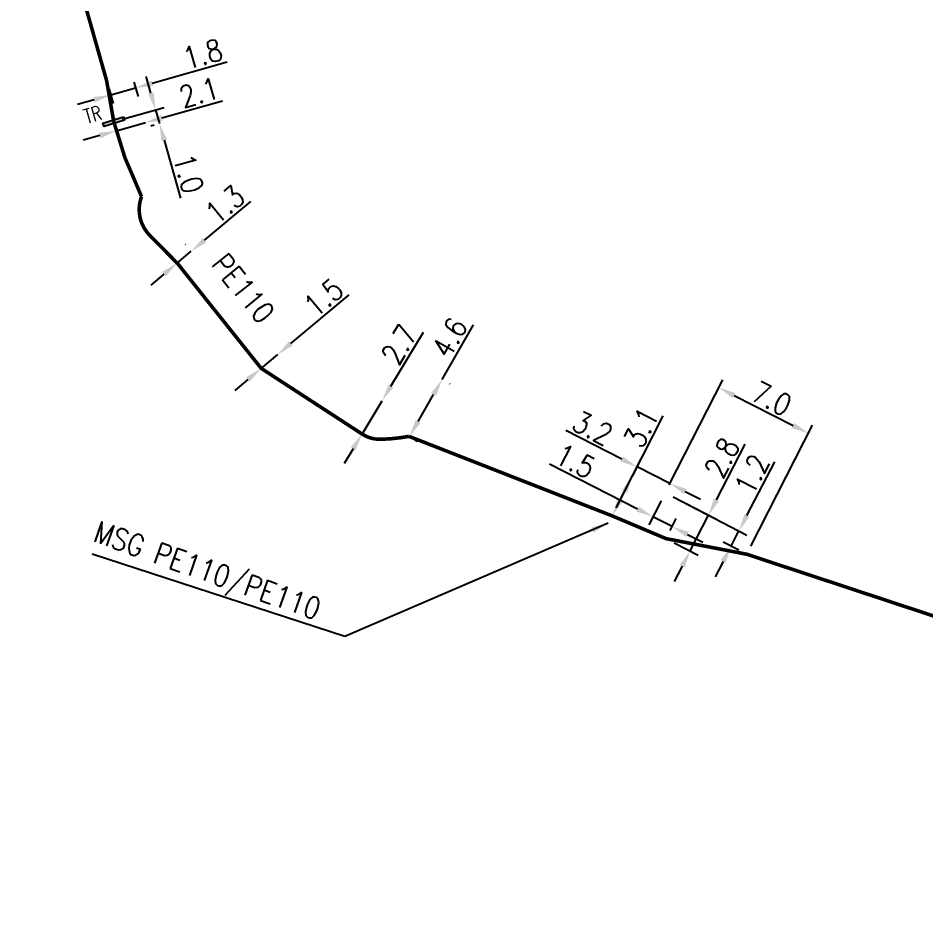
# Model space of a CAD drawing. Header units: millimetres. Extents: x 155997 to 157006, y 121209 to 122008.
# Drawn here: x 156614.5 to 156677.7, y 121275.4 to 121338.4 of the extents above; entities that cross this region are included whole.
import ezdxf
from ezdxf.enums import TextEntityAlignment as Align

# ---------------------------------------------------------------- set-up
doc = ezdxf.new("R2010")
doc.units = ezdxf.units.MM
doc.linetypes.add('L_25_AP', pattern=[2000, 1000, 1000])
doc.linetypes.add('L_25_PE', pattern=[2000, 1000, 1000])
doc.layers.get('0').update_dxf_attribs({"linetype": 'CONTINUOUS'})
doc.layers.add('L_150', color=1, linetype='CONTINUOUS')
doc.layers.add('L_340', color=7, linetype='CONTINUOUS')
doc.styles.get("Standard").update_dxf_attribs({"font": 'romans.shx', "width": 0.85})
doc.dimstyles.get("Standard").update_dxf_attribs({"dimtxt": 1.5, "dimasz": 1.2, "dimexe": 0.625, "dimexo": 0.625, "dimgap": 0.25, "dimtad": 1, "dimdec": 1, "dimzin": 0, "dimdsep": 46, "dimtxsty": 'Standard', "dimcen": -0.5, "dimadec": 0, "dimazin": 0, "dimtfac": 1, "dimtdec": 1, "dimtmove": 0, "dimatfit": 3, "dimfxl": 0, "dimtolj": 1, "dimtzin": 0, "dimarcsym": 0})

# ---------------------------------------------------------------- blocks, each defined once
blk = doc.blocks.new('*D908')
at = {"layer": 'L_340', "color": 0, "linetype": 'Continuous', "lineweight": -2, "transparency": 16777216}
for p, q in [((156623.733, 121333.143), (156623.406, 121334.298)), ((156621.751, 121331.334), (156624.662, 121332.159)), ((156624.06, 121331.988), (156624.333, 121331.026)), ((156623.972, 121330.924), (156623.732, 121330.856)), ((156624.66, 121329.872), (156625.802, 121325.841))]:
    blk.add_line(p, q, dxfattribs=at)
at = {"layer": 'L_340', "color": 0, "linetype": 'Continuous', "transparency": 16777216}
for points in [[(156623.926, 121333.198), (156623.541, 121333.088), (156624.06, 121331.988)], [(156624.853, 121329.926), (156624.468, 121329.817), (156624.333, 121331.026)]]:
    blk.add_solid(points, dxfattribs=at)
at = {"layer": 'L_340', "color": 0, "linetype": 'Continuous', "transparency": 16777216, "insert": (156626.357, 121327.552), "char_height": 1.5, "attachment_point": 5, "rotation": 285.82201}
blk.add_mtext('\\A1;1.0', dxfattribs=at)
blk = doc.blocks.new('*D909')
at = {"layer": 'L_150', "color": 0, "linetype": 'Continuous', "lineweight": -2, "transparency": 16777216}
for p, q in [((156624.505, 121331.425), (156628.707, 121332.616)), ((156621.33, 121330.526), (156623.351, 121331.098)), ((156621.32, 121330.562), (156621.501, 121329.924)), ((156620.176, 121330.198), (156619.021, 121329.871))]:
    blk.add_line(p, q, dxfattribs=at)
at = {"layer": 'L_150', "color": 0, "linetype": 'Continuous', "transparency": 16777216}
for points in [[(156624.451, 121331.618), (156624.56, 121331.233), (156623.351, 121331.098)], [(156620.121, 121330.391), (156620.23, 121330.006), (156621.33, 121330.526)]]:
    blk.add_solid(points, dxfattribs=at)
at = {"layer": 'L_150', "color": 0, "linetype": 'Continuous', "transparency": 16777216, "insert": (156627.084, 121333.195), "char_height": 1.5, "attachment_point": 5, "rotation": 15.82201}
blk.add_mtext('\\A1;2.1', dxfattribs=at)
blk = doc.blocks.new('*D910')
at = {"layer": 'L_150', "color": 0, "linetype": 'Continuous', "lineweight": -2, "transparency": 16777216}
for p, q in [((156623.821, 121333.839), (156629.05, 121335.321)), ((156620.822, 121333.421), (156621.105, 121332.42)), ((156620.935, 121333.021), (156622.667, 121333.512)), ((156622.553, 121333.911), (156622.837, 121332.91)), ((156619.78, 121332.694), (156618.626, 121332.367))]:
    blk.add_line(p, q, dxfattribs=at)
at = {"layer": 'L_150', "color": 0, "linetype": 'Continuous', "transparency": 16777216}
for points in [[(156623.767, 121334.031), (156623.876, 121333.646), (156622.667, 121333.512)], [(156619.726, 121332.886), (156619.835, 121332.501), (156620.935, 121333.021)]]:
    blk.add_solid(points, dxfattribs=at)
at = {"layer": 'L_150', "color": 0, "linetype": 'Continuous', "transparency": 16777216, "insert": (156627.34, 121335.875), "char_height": 1.5, "attachment_point": 5, "rotation": 15.82201}
blk.add_mtext('\\A1;1.8', dxfattribs=at)
blk = doc.blocks.new('L_340_19')
at = {"linetype": 'Continuous'}
blk.add_hatch(color=0, dxfattribs=at).paths.add_polyline_path([(0.125, 0.75), (-0.125, 0.75), (-0.125, -0.75), (0.125, -0.75)])
at = {"color": 0, "linetype": 'Continuous'}
blk.add_lwpolyline([(-0.125, 0.75), (0.125, 0.75), (0.125, -0.75), (-0.125, -0.75)], close=True, dxfattribs=at)
at = {"color": 0, "linetype": 'Continuous', "width": 0.75}
for tag, height, flags, p in [('TR', 1, 8, (0, 1.981)), ('DEF_LEG', 1.2, 3, (0, -5)), ('DEF_COUP', 1.2, 3, (0, -7.5)), ('DEF_TYPE', 1.2, 3, (0, -10))]:
    blk.add_attdef(tag, text='', height=height, dxfattribs=dict(at, flags=flags)).set_placement(p, align=Align.MIDDLE)
blk = doc.blocks.new('*D1017')
at = {"layer": 'L_150', "color": 0, "linetype": 'Continuous', "lineweight": -2, "transparency": 16777216}
for p, q in [((156656.511, 121307.67), (156652.615, 121309.653)), ((156656.127, 121304.272), (156657.864, 121307.682)), ((156659.861, 121305.963), (156657.58, 121307.125)), ((156659.815, 121305.873), (156660.144, 121306.52)), ((156660.93, 121305.419), (156661.999, 121304.874))]:
    blk.add_line(p, q, dxfattribs=at)
at = {"layer": 'L_150', "color": 0, "linetype": 'Continuous', "transparency": 16777216}
for points in [[(156656.601, 121307.848), (156656.42, 121307.491), (156657.58, 121307.125)], [(156661.021, 121305.597), (156660.839, 121305.241), (156659.861, 121305.963)]]:
    blk.add_solid(points, dxfattribs=at)
at = {"layer": 'L_150', "color": 0, "linetype": 'Continuous', "transparency": 16777216, "insert": (156654.482, 121309.825), "char_height": 1.5, "attachment_point": 5, "rotation": 333.00951}
blk.add_mtext('\\A1;3.2', dxfattribs=at)
blk = doc.blocks.new('*D1018')
at = {"layer": 'L_150', "color": 0, "linetype": 'Continuous', "lineweight": -2, "transparency": 16777216}
for p, q in [((156627.467, 121322.909), (156630.683, 121325.594)), ((156625.563, 121321.319), (156626.546, 121322.14)), ((156626.166, 121322.595), (156626.146, 121322.62)), ((156625.84, 121320.988), (156625.964, 121320.84)), ((156624.642, 121320.55), (156623.721, 121319.781))]:
    blk.add_line(p, q, dxfattribs=at)
at = {"layer": 'L_150', "color": 0, "linetype": 'Continuous', "transparency": 16777216}
for points in [[(156627.339, 121323.062), (156627.596, 121322.755), (156626.546, 121322.14)], [(156624.514, 121320.704), (156624.77, 121320.397), (156625.563, 121321.319)]]:
    blk.add_solid(points, dxfattribs=at)
at = {"layer": 'L_150', "color": 0, "linetype": 'Continuous', "transparency": 16777216, "insert": (156628.895, 121325.403), "char_height": 1.5, "attachment_point": 5, "rotation": 39.85761}
blk.add_mtext('\\A1;1.3', dxfattribs=at)
blk = doc.blocks.new('*D1019')
at = {"layer": 'L_150', "color": 0, "linetype": 'Continuous', "lineweight": -2, "transparency": 16777216}
for p, q in [((156633.482, 121315.718), (156637.543, 121319.115)), ((156631.411, 121313.986), (156632.562, 121314.948)), ((156630.491, 121313.216), (156629.57, 121312.446))]:
    blk.add_line(p, q, dxfattribs=at)
at = {"layer": 'L_150', "color": 0, "linetype": 'Continuous', "transparency": 16777216}
for points in [[(156633.354, 121315.872), (156633.61, 121315.565), (156632.562, 121314.948)], [(156630.362, 121313.37), (156630.619, 121313.063), (156631.411, 121313.986)]]:
    blk.add_solid(points, dxfattribs=at)
at = {"layer": 'L_150', "color": 0, "linetype": 'Continuous', "transparency": 16777216, "insert": (156635.755, 121318.924), "char_height": 1.5, "attachment_point": 5, "rotation": 39.91157}
blk.add_mtext('\\A1;1.5', dxfattribs=at)
blk = doc.blocks.new('*D1020')
at = {"layer": 'L_150', "color": 0, "linetype": 'Continuous', "lineweight": -2, "transparency": 16777216}
for p, q in [((156640.442, 121312.756), (156642.698, 121316.501)), ((156638.431, 121309.416), (156639.823, 121311.728)), ((156638.918, 121309.122), (156638.966, 121309.093)), ((156637.811, 121308.388), (156637.192, 121307.36))]:
    blk.add_line(p, q, dxfattribs=at)
at = {"layer": 'L_150', "color": 0, "linetype": 'Continuous', "transparency": 16777216}
for points in [[(156640.271, 121312.859), (156640.614, 121312.653), (156639.823, 121311.728)], [(156637.64, 121308.491), (156637.983, 121308.285), (156638.431, 121309.416)]]:
    blk.add_solid(points, dxfattribs=at)
at = {"layer": 'L_150', "color": 0, "linetype": 'Continuous', "transparency": 16777216, "insert": (156641.023, 121315.658), "char_height": 1.5, "attachment_point": 5, "rotation": 58.94111}
blk.add_mtext('\\A1;2.7', dxfattribs=at)
blk = doc.blocks.new('*D1021')
at = {"layer": 'L_150', "color": 0, "linetype": 'Continuous', "lineweight": -2, "transparency": 16777216}
for p, q in [((156644.01, 121313.219), (156646.181, 121317.013)), ((156644.52, 121312.927), (156644.552, 121312.909)), ((156642.326, 121310.276), (156643.414, 121312.178)), ((156642.012, 121309.073), (156642.272, 121308.924))]:
    blk.add_line(p, q, dxfattribs=at)
at = {"layer": 'L_150', "color": 0, "linetype": 'Continuous', "transparency": 16777216}
for points in [[(156643.24, 121312.277), (156643.588, 121312.078), (156644.01, 121313.219)], [(156642.152, 121310.375), (156642.5, 121310.177), (156641.73, 121309.234)]]:
    blk.add_solid(points, dxfattribs=at)
at = {"layer": 'L_150', "color": 0, "linetype": 'Continuous', "transparency": 16777216, "insert": (156644.526, 121316.134), "char_height": 1.5, "attachment_point": 5, "rotation": 60.22235}
blk.add_mtext('\\A1;4.6', dxfattribs=at)
blk = doc.blocks.new('*D1316')
at = {"layer": 'L_150', "color": 0, "linetype": 'Continuous', "lineweight": -2, "ltscale": 0.5, "transparency": 16777216}
for p, q in [((156657.612, 121304.193), (156651.487, 121307.312)), ((156659.247, 121304.759), (156658.398, 121303.091)), ((156660.018, 121302.967), (156658.681, 121303.648)), ((156659.876, 121302.688), (156660.302, 121303.524)), ((156661.087, 121302.423), (156662.157, 121301.878))]:
    blk.add_line(p, q, dxfattribs=at)
at = {"layer": 'L_150', "color": 0, "linetype": 'Continuous', "ltscale": 0.5, "transparency": 16777216}
for points in [[(156657.703, 121304.371), (156657.521, 121304.015), (156658.681, 121303.648)], [(156661.178, 121302.601), (156660.997, 121302.245), (156660.018, 121302.967)]]:
    blk.add_solid(points, dxfattribs=at)
at = {"layer": 'L_150', "color": 0, "linetype": 'Continuous', "ltscale": 0.5, "transparency": 16777216, "insert": (156653.273, 121307.525), "char_height": 1.5, "attachment_point": 5, "rotation": 333.00951}
blk.add_mtext('\\A1;1.5', dxfattribs=at)
blk = doc.blocks.new('*D1317')
at = {"layer": 'L_150', "color": 0, "linetype": 'Continuous', "lineweight": -2, "ltscale": 0.5, "transparency": 16777216}
for p, q in [((156663.097, 121304.828), (156665.1, 121308.713)), ((156660.086, 121305.03), (156663.103, 121303.475)), ((156661.263, 121301.27), (156662.547, 121303.761)), ((156660.148, 121301.845), (156661.818, 121300.984)), ((156660.713, 121300.203), (156660.163, 121299.137))]:
    blk.add_line(p, q, dxfattribs=at)
at = {"layer": 'L_150', "color": 0, "linetype": 'Continuous', "ltscale": 0.5, "transparency": 16777216}
for points in [[(156662.919, 121304.919), (156663.275, 121304.736), (156662.547, 121303.761)], [(156660.535, 121300.295), (156660.891, 121300.112), (156661.263, 121301.27)]]:
    blk.add_solid(points, dxfattribs=at)
at = {"layer": 'L_150', "color": 0, "linetype": 'Continuous', "ltscale": 0.5, "transparency": 16777216, "insert": (156663.485, 121307.762), "char_height": 1.5, "attachment_point": 5, "rotation": 62.72669}
blk.add_mtext('\\A1;2.8', dxfattribs=at)
blk = doc.blocks.new('*D1318')
at = {"layer": 'L_150', "color": 0, "linetype": 'Continuous', "lineweight": -2, "ltscale": 0.5, "transparency": 16777216}
for p, q in [((156659.815, 121305.873), (156663.545, 121313.196)), ((156664.33, 121312.095), (156668.429, 121310.007)), ((156665.494, 121301.6), (156669.782, 121310.02))]:
    blk.add_line(p, q, dxfattribs=at)
at = {"layer": 'L_150', "color": 0, "linetype": 'Continuous', "ltscale": 0.5, "transparency": 16777216}
for points in [[(156664.421, 121312.273), (156664.239, 121311.917), (156663.261, 121312.64)], [(156668.52, 121310.185), (156668.338, 121309.829), (156669.498, 121309.463)]]:
    blk.add_solid(points, dxfattribs=at)
at = {"layer": 'L_150', "color": 0, "linetype": 'Continuous', "ltscale": 0.5, "transparency": 16777216, "insert": (156666.949, 121311.883), "char_height": 1.5, "attachment_point": 5, "rotation": 333.00951}
blk.add_mtext('\\A1;7.0', dxfattribs=at)
blk = doc.blocks.new('*D1319')
at = {"layer": 'L_150', "color": 0, "linetype": 'Continuous', "lineweight": -2, "ltscale": 0.5, "transparency": 16777216}
for p, q in [((156665.217, 121303.734), (156667.153, 121307.489)), ((156660.086, 121305.03), (156665.223, 121302.382)), ((156664.12, 121301.606), (156664.668, 121302.668)), ((156664.655, 121301.33), (156663.564, 121301.892)), ((156663.57, 121300.539), (156663.02, 121299.472))]:
    blk.add_line(p, q, dxfattribs=at)
at = {"layer": 'L_150', "color": 0, "linetype": 'Continuous', "ltscale": 0.5, "transparency": 16777216}
for points in [[(156665.04, 121303.826), (156665.395, 121303.643), (156664.668, 121302.668)], [(156663.392, 121300.631), (156663.748, 121300.447), (156664.12, 121301.606)]]:
    blk.add_solid(points, dxfattribs=at)
at = {"layer": 'L_150', "color": 0, "linetype": 'Continuous', "ltscale": 0.5, "transparency": 16777216, "insert": (156665.579, 121306.619), "char_height": 1.5, "attachment_point": 5, "rotation": 62.72669}
blk.add_mtext('\\A1;1.2', dxfattribs=at)
blk = doc.blocks.new('*D1398')
at = {"layer": 'L_150', "color": 0, "linetype": 'Continuous', "lineweight": -2, "transparency": 16777216}
for p, q in [((156657.25, 121306.478), (156659.387, 121310.673)), ((156656.388, 121304.785), (156656.706, 121305.408))]:
    blk.add_line(p, q, dxfattribs=at)
at = {"layer": 'L_150', "color": 0, "linetype": 'Continuous', "transparency": 16777216}
for points in [[(156656.527, 121305.499), (156656.884, 121305.318), (156657.25, 121306.478)], [(156656.21, 121304.875), (156656.566, 121304.694), (156655.843, 121303.715)]]:
    blk.add_solid(points, dxfattribs=at)
at = {"layer": 'L_150', "color": 0, "linetype": 'Continuous', "transparency": 16777216, "insert": (156657.859, 121309.876), "char_height": 1.5, "attachment_point": 5, "rotation": 63.00951}
blk.add_mtext('\\A1;3.1', dxfattribs=at)

msp = doc.modelspace()

# ---------------------------------------------------------------- linework, layer by layer
at = {"layer": 'L_150', "linetype": 'L_25_AP', "ltscale": 0.5, "const_width": 0.25, "flags": 128}
msp.add_lwpolyline([(156621.149, 121331.164), (156620.651, 121334.022), (156618.902, 121340.196), (156616.099, 121350.29), (156614.619, 121358.388)], dxfattribs=at)
at = {"layer": 'L_150', "linetype": 'L_25_PE', "ltscale": 0.5, "const_width": 0.25, "flags": 128}
msp.add_lwpolyline([(156747.476, 121275.502), (156744.909, 121276.332), (156720.596, 121283.808), (156708.158, 121287.291), (156692.951, 121292.938), (156680.911, 121295.85), (156665.21, 121301.043), (156659.592, 121302.131), (156655.843, 121303.715), (156655.843, 121303.715), (156641.698, 121309.253, -0.041382), (156639.718, 121309.048, -0.150523), (156638.431, 121309.416), (156631.411, 121313.986), (156625.584, 121321.294), (156623.625, 121323.278, -0.287612), (156623.084, 121325.948), (156623.084, 121325.948), (156621.923, 121328.665), (156621.149, 121331.164)], format="xyb", dxfattribs=at)

# ---------------------------------------------------------------- block references
at = {"layer": 'L_340', "ltscale": 0.5}
ref = msp.add_blockref('L_340_19', (156621.149, 121331.164), dxfattribs=dict(at, rotation=287.1943650622514))
ref.add_attrib('TR', 'TR', dxfattribs={"layer": '0', "color": 0, "linetype": 'Continuous', "height": 1, "rotation": 16.09061, "width": 0.75}).set_placement((156619.686, 121331.661), align=Align.MIDDLE)

# ---------------------------------------------------------------- texts
at = {"layer": 'L_150', "linetype": 'Continuous', "width": 0.85}
msp.add_text('PE110', height=1.5, rotation=309.03547, dxfattribs=at).set_placement((156630.158, 121319.566), align=Align.MIDDLE)
msp.add_text('MSG PE110/PE110', height=1.5, rotation=340.4471, dxfattribs=at).set_placement((156619.616, 121301.987))

# ---------------------------------------------------------------- dimensions: what is measured, and where the dimension line sits
at = {"layer": 'L_150', "linetype": 'Continuous'}
for base, p1, p2, angle, override, picture, middle in [((156622.667, 121333.512), (156620.651, 121334.022), (156622.383, 121334.513), 195.82201, {"dimatfit": 0}, '*D910', (156627.612, 121334.913)), ((156623.351, 121331.098), (156621.149, 121331.164), (156623.351, 121331.098), 195.82201, {"dimatfit": 0}, '*D909', (156627.356, 121332.233)), ((156625.563, 121321.319), (156626.567, 121322.115), (156625.44, 121321.468), 219.85761, {"dimexe": 0.625, "dimexo": 0.625}, '*D1018', (156629.536, 121324.636)), ((156631.411, 121313.986), (156632.562, 121314.948), (156631.411, 121313.986), 219.91157, {"dimexe": 0.625, "dimexo": 0.625}, '*D1019', (156636.397, 121318.157)), ((156641.73, 121309.234), (156643.978, 121313.238), (156641.47, 121309.383), 240.22235, {"dimexe": 0.625, "dimexo": 0.625}, '*D1021', (156645.393, 121315.637)), ((156638.431, 121309.416), (156639.823, 121311.728), (156638.383, 121309.445), 238.94111, {"dimexe": 0.625, "dimexo": 0.625}, '*D1020', (156641.88, 121315.142))]:
    dim = msp.add_linear_dim(base=base, p1=p1, p2=p2, angle=angle, dimstyle='Standard', override=override, dxfattribs=at)
    dim.commit()
    dim.dimension.update_dxf_attribs({"geometry": picture, "text_midpoint": middle, "dimtype": 160})
at = {"layer": 'L_150', "linetype": 'Continuous', "ltscale": 0.5}
for base, p2, angle, picture, middle in [((156669.498, 121309.463), (156665.21, 121301.043), 333.00951, '*D1318', (156666.495, 121310.992)), ((156661.263, 121301.27), (156659.592, 121302.131), 62.72669, '*D1317', (156664.373, 121307.304)), ((156660.018, 121302.967), (156659.592, 121302.131), 333.00951, '*D1316', (156652.819, 121306.634)), ((156664.12, 121301.606), (156665.21, 121301.043), 62.72669, '*D1319', (156666.468, 121306.16))]:
    dim = msp.add_linear_dim(base=base, p1=(156659.531, 121305.316), p2=p2, angle=angle, dimstyle='Standard', dxfattribs=at)
    dim.commit()
    dim.dimension.update_dxf_attribs({"geometry": picture, "text_midpoint": middle, "dimtype": 160})
at = {"layer": 'L_150', "linetype": 'Continuous'}
dim = msp.add_linear_dim(base=(156657.58, 121307.125), p1=(156659.531, 121305.316), p2=(156655.843, 121303.715), angle=153.00951, text='3.2', dimstyle='Standard', dxfattribs=at)
dim.commit()
dim.dimension.update_dxf_attribs({"geometry": '*D1017', "text_midpoint": (156654.028, 121308.934), "dimtype": 160})
dim = msp.add_linear_dim(base=(156657.25, 121306.478), p1=(156655.843, 121303.715), p2=(156657.25, 121306.478), angle=243.00951, dimstyle='Standard', dxfattribs=at)
dim.commit()
dim.dimension.update_dxf_attribs({"geometry": '*D1398', "text_midpoint": (156658.75, 121309.422), "dimtype": 160})
at = {"layer": 'L_340', "linetype": 'Continuous'}
dim = msp.add_linear_dim(base=(156624.333, 121331.026), p1=(156621.149, 121331.164), p2=(156624.573, 121331.094), angle=105.82201, dimstyle='Standard', override={"dimatfit": 0}, dxfattribs=at)
dim.commit()
dim.dimension.update_dxf_attribs({"geometry": '*D908', "text_midpoint": (156625.395, 121327.279), "dimtype": 160})

# ---------------------------------------------------------------- leaders
at = {"layer": 'L_150', "linetype": 'Continuous'}
msp.add_leader([(156655.561, 121303.202), (156637.228, 121295.321), (156619.641, 121301.052)], dimstyle='Standard', override={"dimexe": 0.625, "dimexo": 0.625}, dxfattribs=at)

doc.saveas('drawing.dxf')
